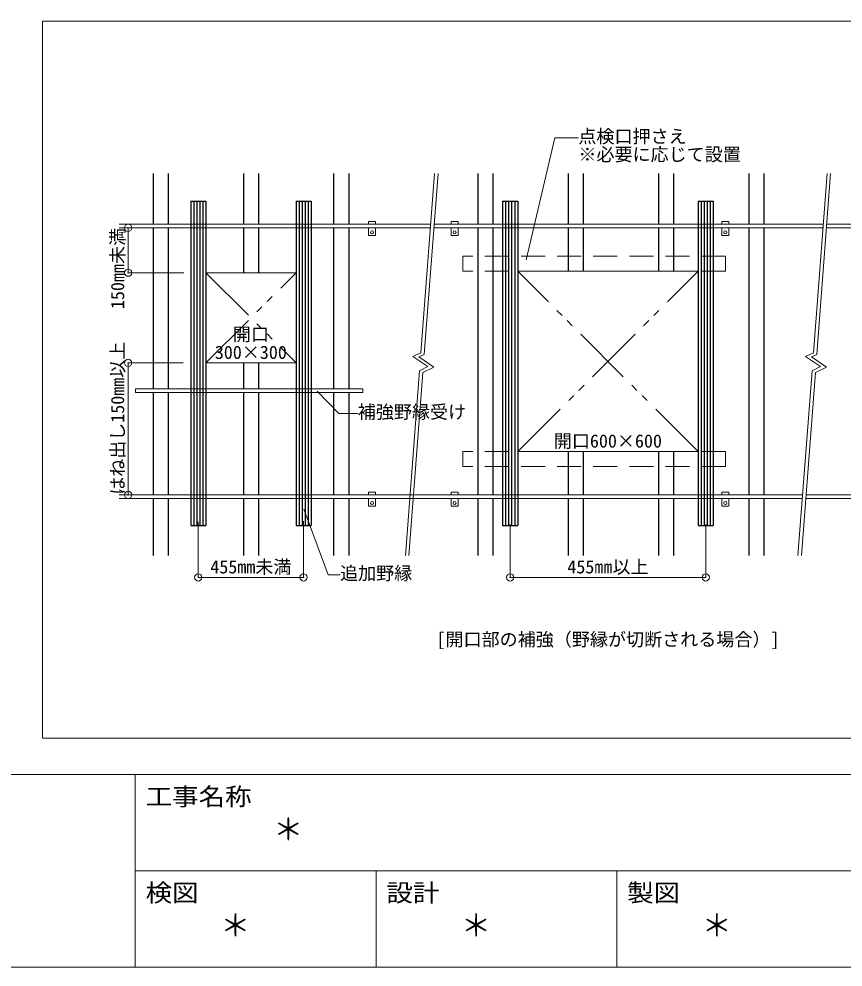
# Model space of a CAD drawing. Units: millimetres on the paper, with parts at other scales. Extents: x -195 to 195, y -140 to 138.
# Drawn here: x 0.3 to 68.8, y -137.5 to -58.7 of the extents above; entities that cross this region are included whole.
import ezdxf
from ezdxf.enums import TextEntityAlignment as Align

# ---------------------------------------------------------------- set-up
doc = ezdxf.new("R2010")
doc.units = ezdxf.units.MM
doc.header["$PDMODE"] = 32
doc.header["$PDSIZE"] = 0.6
for name, pattern in [('CHAIN1', [8, 5, -1, 1, -1]), ('DASHED2', [3, 2, -1]), ('DOUBLE_CHAIN1', [8.8, 5, -1, 0.6, -0.6, 0.6, -1])]:
    doc.linetypes.add(name, pattern=pattern)
for name, color, linetype, lineweight in [('7-1_吊り材', 7, 'Continuous', 18), ('7-2_野縁受け', 3, 'Continuous', 18), ('7-3_野縁', 2, 'Continuous', 25), ('7-5_寸法', 4, 'Continuous', 9), ('7-6_文字', 3, 'Continuous', 18), ('7-B_補強金具・金具・その他', 3, 'Continuous', 18), ('7-D_パネル', 4, 'Continuous', 9), ('F-2_野縁受け', 3, 'Continuous', 18), ('F-3_野縁', 7, 'Continuous', 18)]:
    doc.layers.add(name, color=color, linetype=linetype, lineweight=lineweight)
doc.layers.add('F-6_文字', color=7, linetype='Continuous')
doc.styles.add('ＭＳ ゴシック', font='')
doc.styles.get('ＭＳ ゴシック').set_extended_font_data('MS Gothic')

msp = doc.modelspace()

# ---------------------------------------------------------------- linework, layer by layer
at = {"layer": '7-1_吊り材'}
for p, q in [((29.386, -75.525), (29.961, -75.525)), ((29.386, -75.746), (29.386, -75.525)), ((29.961, -75.525), (29.961, -75.746)), ((36.814, -75.525), (36.239, -75.525)), ((36.239, -75.525), (36.239, -75.746)), ((36.814, -75.746), (36.814, -75.525)), ((59.314, -75.525), (58.739, -75.525)), ((58.739, -75.525), (58.739, -75.746)), ((59.314, -75.746), (59.314, -75.525)), ((29.961, -76.671), (29.961, -76.046)), ((36.239, -76.671), (36.239, -76.046)), ((58.739, -76.671), (58.739, -76.046)), ((29.386, -98.025), (29.961, -98.025)), ((29.386, -98.246), (29.386, -98.025)), ((29.961, -98.025), (29.961, -98.246)), ((36.814, -98.025), (36.239, -98.025)), ((36.239, -98.025), (36.239, -98.246)), ((36.814, -98.246), (36.814, -98.025)), ((59.314, -98.025), (58.739, -98.025)), ((58.739, -98.025), (58.739, -98.246)), ((59.314, -98.246), (59.314, -98.025)), ((29.961, -99.171), (29.961, -98.546)), ((36.239, -99.171), (36.239, -98.546)), ((58.739, -99.171), (58.739, -98.546))]:
    msp.add_line(p, q, dxfattribs=at)
for points in [[(29.386, -76.046), (29.386, -76.671), (29.961, -76.671)], [(36.814, -76.046), (36.814, -76.671), (36.239, -76.671)], [(59.314, -76.046), (59.314, -76.671), (58.739, -76.671)], [(29.386, -98.546), (29.386, -99.171), (29.961, -99.171)], [(36.814, -98.546), (36.814, -99.171), (36.239, -99.171)], [(59.314, -98.546), (59.314, -99.171), (58.739, -99.171)]]:
    msp.add_lwpolyline(points, dxfattribs=at)
for centre in [(29.674, -76.421), (36.527, -76.421), (59.027, -76.421), (29.674, -98.921), (36.527, -98.921), (59.027, -98.921)]:
    msp.add_circle(centre, 0.125, dxfattribs=at)
at = {"layer": '7-2_野縁受け'}
for p, q in [((34.532, -75.746), (8.658, -75.746)), ((34.509, -76.046), (8.658, -76.046)), ((34.81, -76.046), (67.128, -76.046)), ((34.833, -75.746), (67.151, -75.746)), ((67.429, -76.046), (98.98, -76.046)), ((67.452, -75.746), (98.98, -75.746)), ((10.03, -89.425), (28.917, -89.425)), ((10.03, -89.725), (10.03, -89.425)), ((10.03, -89.725), (28.917, -89.725)), ((28.917, -89.425), (28.917, -89.725)), ((33.077, -98.246), (8.658, -98.246)), ((33.123, -98.246), (65.441, -98.246)), ((65.742, -98.246), (98.98, -98.246)), ((33.1, -98.546), (8.658, -98.546)), ((33.1, -98.546), (65.418, -98.546)), ((65.719, -98.546), (98.98, -98.546))]:
    msp.add_line(p, q, dxfattribs=at)
at = {"layer": '7-3_野縁'}
for p, q in [((11.481, -71.537), (11.481, -75.746)), ((12.731, -71.537), (12.731, -75.746)), ((18.981, -71.537), (18.981, -75.746)), ((20.231, -71.537), (20.231, -75.746)), ((26.481, -71.537), (26.481, -75.746)), ((27.731, -71.537), (27.731, -75.746)), ((38.469, -71.537), (38.469, -75.746)), ((39.719, -71.537), (39.719, -75.746)), ((45.969, -71.537), (45.969, -75.746)), ((47.219, -71.537), (47.219, -75.746)), ((53.469, -71.537), (53.469, -75.746)), ((54.719, -71.537), (54.719, -75.746)), ((60.969, -71.537), (60.969, -75.746)), ((62.219, -71.537), (62.219, -75.746)), ((14.606, -73.829), (15.856, -73.829)), ((14.606, -73.829), (14.606, -100.8)), ((14.856, -73.829), (14.856, -100.8)), ((15.106, -73.829), (15.106, -100.8)), ((15.356, -73.829), (15.356, -100.8)), ((15.606, -73.829), (15.606, -100.8)), ((15.856, -73.829), (15.856, -100.8)), ((23.356, -73.829), (24.606, -73.829)), ((23.356, -73.829), (23.356, -100.8)), ((23.606, -73.829), (23.606, -100.8)), ((23.856, -73.829), (23.856, -100.8)), ((24.106, -73.829), (24.106, -100.8)), ((24.356, -73.829), (24.356, -100.8)), ((24.606, -73.829), (24.606, -100.8)), ((40.52, -73.829), (41.77, -73.829)), ((40.52, -73.829), (40.52, -100.8)), ((40.77, -73.829), (40.77, -100.8)), ((41.02, -73.829), (41.02, -100.8)), ((41.27, -73.829), (41.27, -100.8)), ((41.52, -73.829), (41.52, -100.8)), ((41.77, -73.829), (41.77, -100.8)), ((56.77, -73.829), (58.02, -73.829)), ((56.77, -73.829), (56.77, -100.8)), ((57.02, -73.829), (57.02, -100.8)), ((57.27, -73.829), (57.27, -100.8)), ((57.52, -73.829), (57.52, -100.8)), ((57.77, -73.829), (57.77, -100.8)), ((58.02, -73.829), (58.02, -100.8)), ((11.481, -76.046), (11.481, -89.425)), ((12.731, -76.046), (12.731, -89.425)), ((18.981, -76.046), (18.981, -79.771)), ((20.231, -76.046), (20.231, -79.771)), ((26.481, -76.046), (26.481, -89.425)), ((27.731, -76.046), (27.731, -89.425)), ((38.469, -76.046), (38.469, -98.246)), ((39.719, -76.046), (39.719, -98.246)), ((45.969, -76.046), (45.969, -79.646)), ((47.219, -76.046), (47.219, -79.646)), ((53.469, -76.046), (53.469, -79.646)), ((54.719, -76.046), (54.719, -79.646)), ((60.969, -76.046), (60.969, -98.246)), ((62.219, -76.046), (62.219, -98.246)), ((18.981, -87.271), (18.981, -89.425)), ((20.231, -87.271), (20.231, -89.425)), ((11.481, -89.725), (11.481, -98.246)), ((12.731, -89.725), (12.731, -98.246)), ((18.981, -89.725), (18.981, -98.246)), ((20.231, -89.725), (20.231, -98.246)), ((26.481, -89.725), (26.481, -98.246)), ((27.731, -89.725), (27.731, -98.246)), ((45.969, -94.646), (45.969, -98.246)), ((47.219, -94.646), (47.219, -98.246)), ((53.469, -94.646), (53.469, -98.246)), ((54.719, -94.646), (54.719, -98.246)), ((11.481, -98.546), (11.481, -103.288)), ((12.731, -98.546), (12.731, -103.288)), ((18.981, -98.546), (18.981, -103.288)), ((20.231, -98.546), (20.231, -103.288)), ((26.481, -98.546), (26.481, -103.288)), ((27.731, -98.546), (27.731, -103.288)), ((38.469, -98.546), (38.469, -103.288)), ((39.719, -98.546), (39.719, -103.288)), ((45.969, -98.546), (45.969, -103.288)), ((47.219, -98.546), (47.219, -103.288)), ((53.469, -98.546), (53.469, -103.288)), ((54.719, -98.546), (54.719, -103.288)), ((60.969, -98.546), (60.969, -103.288)), ((62.219, -98.546), (62.219, -103.288)), ((14.606, -100.8), (15.856, -100.8)), ((23.356, -100.8), (24.606, -100.8)), ((40.52, -100.8), (41.77, -100.8)), ((56.77, -100.8), (58.02, -100.8))]:
    msp.add_line(p, q, dxfattribs=at)
at = {"layer": '7-5_寸法'}
for p, q in [((9.407, -87.271), (13.967, -87.271)), ((9.407, -98.246), (9.407, -87.271)), ((15.231, -105.105), (23.981, -105.105)), ((41.145, -105.105), (57.395, -105.105))]:
    msp.add_line(p, q, dxfattribs=at)
at = {"layer": '7-5_寸法', "linetype": 'CHAIN1'}
for p, q in [((15.231, -100.496), (15.231, -105.105)), ((23.981, -100.429), (23.981, -105.105)), ((41.145, -100.681), (41.145, -105.105)), ((57.395, -100.681), (57.395, -105.105))]:
    msp.add_line(p, q, dxfattribs=at)
at = {"layer": '7-5_寸法'}
msp.add_lwpolyline([(9.407, -76.046), (9.407, -79.771), (14.022, -79.771)], dxfattribs=at)
at = {"layer": '7-5_寸法', "color": 7}
for p in [(9.407, -76.046), (9.407, -79.771), (9.407, -87.271), (9.407, -98.246), (15.231, -105.105), (23.981, -105.105), (41.145, -105.105), (57.395, -105.105)]:
    msp.add_point(p, dxfattribs=at)
at = {"layer": '7-6_文字', "color": 7}
for p, q in [((42.474, -78.713), (44.867, -68.567)), ((44.867, -68.567), (46.812, -68.567)), ((34.852, -71.537), (33.72, -86.429)), ((35.153, -71.537), (34.011, -86.566)), ((67.471, -71.537), (66.339, -86.429)), ((67.772, -71.537), (66.629, -86.566)), ((33.072, -86.74), (33.72, -86.429)), ((33.571, -86.778), (34.011, -86.566)), ((65.691, -86.74), (66.339, -86.429)), ((33.072, -86.74), (34.307, -87.584)), ((34.806, -87.622), (33.571, -86.778)), ((66.926, -87.584), (65.691, -86.74)), ((33.607, -87.92), (32.439, -103.288)), ((33.897, -88.058), (32.74, -103.288)), ((34.307, -87.584), (33.607, -87.92)), ((34.806, -87.622), (33.897, -88.058)), ((66.516, -88.058), (65.359, -103.288)), ((67.424, -87.622), (66.516, -88.058)), ((24.005, -99.43), (26.022, -104.891)), ((27.011, -104.891), (26.022, -104.891))]:
    msp.add_line(p, q, dxfattribs=at)
for points in [[(67.424, -87.622), (66.189, -86.778), (66.629, -86.566)], [(66.926, -87.584), (66.226, -87.92), (65.058, -103.288)], [(28.482, -91.476), (26.904, -91.476), (25.113, -89.633)]]:
    msp.add_lwpolyline(points, dxfattribs=at)
at = {"layer": '7-B_補強金具・金具・その他', "linetype": 'DASHED2'}
for p, q in [((59.049, -78.396), (37.207, -78.396)), ((37.207, -78.396), (37.207, -79.646)), ((59.049, -78.396), (59.049, -79.646)), ((59.049, -79.646), (37.207, -79.646)), ((59.049, -94.646), (37.207, -94.646)), ((37.207, -94.646), (37.207, -95.896)), ((59.049, -94.646), (59.049, -95.896)), ((59.049, -95.896), (37.207, -95.896))]:
    msp.add_line(p, q, dxfattribs=at)
at = {"layer": '7-D_パネル'}
for p, q in [((15.856, -79.771), (23.356, -79.771)), ((41.77, -79.646), (56.77, -79.646)), ((41.77, -79.646), (41.77, -94.646)), ((56.77, -79.646), (56.77, -94.646)), ((23.356, -87.271), (15.856, -87.271))]:
    msp.add_line(p, q, dxfattribs=at)
at = {"layer": '7-D_パネル', "linetype": 'DOUBLE_CHAIN1'}
for p, q in [((15.856, -79.771), (23.356, -87.271)), ((15.856, -87.271), (23.356, -79.771)), ((56.77, -94.646), (41.77, -79.646)), ((41.77, -94.646), (56.77, -79.646))]:
    msp.add_line(p, q, dxfattribs=at)
at = {"layer": '7-D_パネル'}
for points in [[(23.356, -79.771), (15.856, -79.771), (23.356, -79.771)], [(23.356, -79.771), (23.356, -87.271), (15.856, -87.271), (15.856, -79.771)], [(56.77, -79.646), (56.77, -94.646), (41.77, -94.646), (41.77, -79.646)]]:
    msp.add_lwpolyline(points, dxfattribs=at)
at = {"layer": 'F-2_野縁受け'}
for p, q in [((2.29, -58.862), (2.29, -118.463)), ((2.29, -58.862), (114.633, -58.862)), ((2.29, -118.463), (114.633, -118.463))]:
    msp.add_line(p, q, dxfattribs=at)
at = {"layer": 'F-3_野縁', "color": 3}
for p, q in [((-195, -121.5), (195, -121.5)), ((10, -121.5), (10, -137.5))]:
    msp.add_line(p, q, dxfattribs=at)
at = {"layer": 'F-3_野縁'}
for p, q in [((10, -129.5), (195, -129.5)), ((30, -129.5), (30, -137.5)), ((50, -129.5), (50, -137.5))]:
    msp.add_line(p, q, dxfattribs=at)
at = {"layer": 'F-3_野縁', "color": 3}
msp.add_lwpolyline([(-195, 137.5), (-195, -137.5), (195, -137.5)], dxfattribs=at)

# ---------------------------------------------------------------- texts
at = {"layer": '7-5_寸法', "style": 'ＭＳ ゴシック'}
for s, p in [('150mm未満', (9.407, -82.796)), ('はね出し150mm以上', (9.407, -98.246))]:
    msp.add_text(s, height=1.1, rotation=90, dxfattribs=at).set_placement(p, align=Align.BOTTOM_LEFT)
for s, p in [('455mm未満', (16.231, -105.105)), ('455㎜以上', (45.895, -105.105))]:
    msp.add_text(s, height=1.1, dxfattribs=at).set_placement(p, align=Align.BOTTOM_LEFT)
at = {"layer": '7-6_文字', "color": 7, "style": 'ＭＳ ゴシック'}
for s, p in [('点検口押さえ', (46.812, -69.317)), ('※必要に応じて設置', (46.812, -70.817)), ('開口', (18.106, -85.771)), ('300×300', (16.606, -87.271)), ('補強野縁受け', (28.482, -92.226)), ('開口600×600', (44.77, -94.646)), ('追加野縁', (27.011, -105.641)), ('[開口部の補強（野縁が切断される場合）]', (35.02, -111.141))]:
    msp.add_text(s, height=1.1, dxfattribs=at).set_placement(p, align=Align.BOTTOM_LEFT)
at = {"layer": 'F-6_文字', "style": 'ＭＳ ゴシック', "width": 1.1}
for s, p in [('工事名称', (10.863, -124.5)), ('検図', (10.863, -132.5)), ('設計', (30.863, -132.5)), ('製図', (50.863, -132.5))]:
    msp.add_text(s, height=1.466, dxfattribs=at).set_placement(p, align=Align.BOTTOM_LEFT)
at = {"layer": 'F-6_文字', "style": 'ＭＳ ゴシック'}
for p in [(21.463, -127.5), (17.063, -135.5), (37.063, -135.5), (57.063, -135.5)]:
    msp.add_text('＊', height=1.833, dxfattribs=at).set_placement(p, align=Align.BOTTOM_LEFT)

doc.saveas('drawing.dxf')
